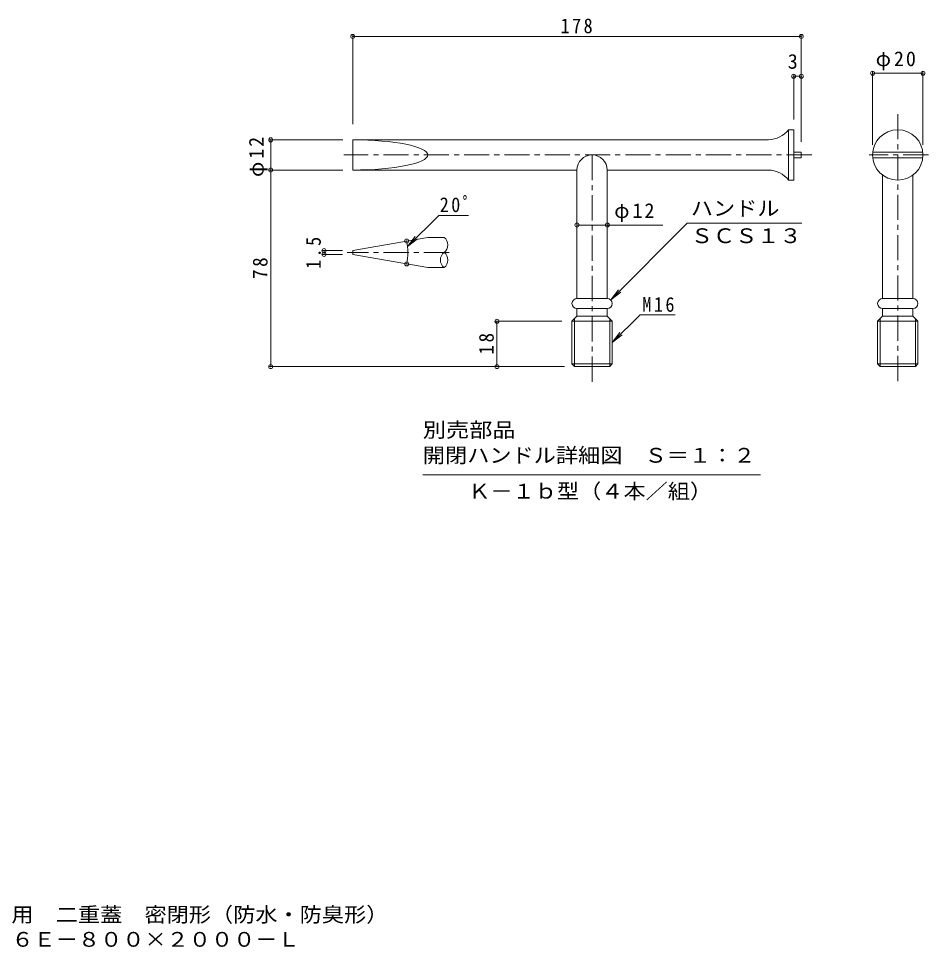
# Model space of a CAD drawing. Units: millimetres at full size. Extents: x -751 to 782, y -550 to 532.
# Drawn here: x 340.2 to 701.3, y -550.1 to -181.1 of the extents above; entities that cross this region are included whole.
import ezdxf
from ezdxf.enums import TextEntityAlignment as Align

# ---------------------------------------------------------------- set-up
doc = ezdxf.new("R2010")
doc.units = ezdxf.units.MM
doc.header["$LTSCALE"] = 2
doc.header["$PDMODE"] = 32
doc.header["$PDSIZE"] = 1.6
doc.linetypes.add('CHAIN1', pattern=[8, 5, -1, 1, -1])
for name, color, linetype, lineweight in [('D-5', 7, 'Continuous', 9), ('D-F', 7, 'Continuous', 9), ('F-5_F-5ﾚｲﾔ', 7, 'Continuous', 9)]:
    doc.layers.add(name, color=color, linetype=linetype, lineweight=lineweight)
doc.styles.add('ＭＳ ゴシック', font='')
doc.styles.get('ＭＳ ゴシック').set_extended_font_data('MS Gothic')

msp = doc.modelspace()

# ---------------------------------------------------------------- linework, layer by layer
at = {"layer": 'D-5', "color": 3, "linetype": 'CHAIN1'}
for p, q in [((689.15, -218.974), (689.15, -326.405)), ((655.037, -235.19), (469.346, -235.19)), ((567.845, -235.19), (567.845, -326.405)), ((701.304, -235.19), (677.753, -235.19)), ((511.114, -273.899), (470.629, -273.899))]:
    msp.add_line(p, q, dxfattribs=at)
at = {"layer": 'D-5', "color": 3}
for p, q in [((645.845, -225.19), (645.845, -245.19)), ((647.845, -225.19), (645.845, -225.19)), ((647.845, -225.19), (647.845, -245.19)), ((650.845, -234.04), (647.845, -234.04)), ((650.845, -234.04), (650.845, -236.34)), ((679.216, -234.04), (699.084, -234.04)), ((650.845, -236.34), (647.845, -236.34)), ((679.216, -236.34), (699.084, -236.34)), ((573.845, -241.19), (637.844, -241.19)), ((573.845, -241.19), (573.845, -292.19)), ((683.15, -243.19), (683.15, -292.19)), ((695.15, -243.19), (695.15, -292.19)), ((647.845, -245.19), (645.845, -245.19)), ((509.114, -267.899), (502.619, -267.899)), ((472.845, -273.149), (472.845, -274.649)), ((502.619, -279.899), (509.114, -279.899)), ((683.15, -292.19), (695.15, -292.19)), ((561.845, -296.19), (561.845, -299.19)), ((683.15, -296.19), (695.15, -296.19)), ((683.15, -296.19), (683.15, -299.19)), ((695.15, -296.19), (695.15, -299.19)), ((559.845, -301.19), (561.845, -299.19)), ((559.845, -301.19), (559.845, -318.136)), ((560.845, -319.19), (560.845, -300.19)), ((561.845, -299.19), (573.845, -299.19)), ((575.845, -301.19), (573.845, -299.19)), ((574.845, -300.19), (574.845, -319.19)), ((681.15, -301.19), (683.15, -299.19)), ((681.15, -301.19), (681.15, -318.136)), ((682.15, -319.19), (682.15, -300.19)), ((683.15, -299.19), (695.15, -299.19)), ((697.15, -301.19), (695.15, -299.19)), ((696.15, -300.19), (696.15, -319.19)), ((559.845, -318.136), (575.845, -318.136)), ((559.845, -318.136), (560.845, -319.19)), ((574.845, -319.19), (560.845, -319.19)), ((574.845, -319.19), (575.845, -318.136)), ((681.15, -318.136), (697.15, -318.136)), ((681.15, -318.136), (682.15, -319.19)), ((696.15, -319.19), (682.15, -319.19)), ((696.15, -319.19), (697.15, -318.136))]:
    msp.add_line(p, q, dxfattribs=at)
at = {"layer": 'D-5'}
for p, q in [((573.845, -263.019), (595.861, -263.019)), ((605.634, -262.307), (651.009, -262.307)), ((575.211, -292.729), (579.178, -289.686)), ((586.87, -298.637), (600.813, -298.637)), ((575.845, -309.663), (579.812, -306.619)), ((500.67, -362.095), (634.67, -362.095))]:
    msp.add_line(p, q, dxfattribs=at)
at = {"layer": 'D-5', "color": 3}
for points in [[(637.845, -229.19), (472.845, -229.19), (472.845, -241.19), (561.845, -241.19)], [(561.845, -241.19), (561.845, -292.19), (573.845, -292.19)], [(561.845, -296.19), (573.845, -296.19), (573.845, -299.19)], [(559.845, -301.19), (575.845, -301.19), (575.845, -318.136)], [(681.15, -301.19), (697.15, -301.19), (697.15, -318.136)]]:
    msp.add_lwpolyline(points, dxfattribs=at)
at = {"layer": 'D-5'}
for points in [[(605.634, -262.307), (575.211, -292.729), (578.255, -288.763)], [(586.87, -298.637), (575.845, -309.663), (578.889, -305.696)]]:
    msp.add_lwpolyline(points, dxfattribs=at)
at = {"layer": 'D-5', "color": 3}
msp.add_circle((689.15, -235.19), 10, dxfattribs=at)
for centre, radius, start, end in [((637.481, -218.462), 10.734, 271.94333, 321.18758), ((567.845, -241.19), 6, 0, 180), ((637.481, -251.918), 10.734, 38.81242, 88.06058), ((506.864, -270.899), 3.75, 306.87005, 53.12995), ((511.364, -276.899), 3.75, 126.87005, 233.12995), ((506.864, -276.899), 3.75, 306.87005, 53.12995), ((561.845, -294.19), 2, 90, 270), ((573.845, -294.19), 2, 270, 90), ((683.15, -294.19), 2, 90, 270), ((695.15, -294.19), 2, 270, 90)]:
    msp.add_arc(centre, radius, start, end, dxfattribs=at)
msp.add_ellipse((472.845, -235.19), major_axis=(29.774, 0), ratio=0.201518, start_param=4.712389, end_param=7.8539816, dxfattribs=at)
at = {"layer": 'D-F'}
for p, q in [((472.845, -187.568), (472.845, -223.037)), ((472.845, -188.168), (650.845, -188.168)), ((650.845, -187.568), (650.845, -230.04)), ((679.15, -202.149), (679.15, -231.19)), ((679.15, -202.749), (699.15, -202.749)), ((699.15, -202.149), (699.15, -231.19)), ((647.845, -203.349), (647.845, -221.19)), ((650.845, -203.949), (647.845, -203.949)), ((439.704, -229.19), (468.918, -229.19)), ((440.304, -229.19), (440.304, -319.19)), ((439.704, -241.19), (468.918, -241.19)), ((506.953, -259.166), (518.823, -259.166)), ((561.845, -263.019), (573.845, -263.019)), ((494.577, -271.542), (498.544, -268.498)), ((460.85, -273.149), (468.845, -273.149)), ((460.85, -274.649), (468.845, -274.649)), ((461.45, -274.649), (461.45, -273.149)), ((529.484, -301.19), (555.845, -301.19)), ((530.084, -319.19), (530.084, -301.19)), ((439.704, -319.19), (556.845, -319.19))]:
    msp.add_line(p, q, dxfattribs=at)
at = {"layer": 'D-F', "color": 3}
for p, q in [((472.845, -273.149), (502.619, -267.899)), ((472.845, -274.649), (502.619, -279.899))]:
    msp.add_line(p, q, dxfattribs=at)
at = {"layer": 'D-F'}
msp.add_lwpolyline([(506.953, -259.166), (494.577, -271.542), (497.621, -267.575)], dxfattribs=at)
msp.add_arc((468.591, -273.899), 26.093, 350, 10, dxfattribs=at)
for p in [(472.845, -188.168), (650.845, -188.168), (679.15, -202.749), (699.15, -202.749), (647.845, -203.949), (650.845, -203.949), (440.304, -229.19), (440.304, -241.19), (561.845, -263.019), (573.845, -263.019), (494.287, -269.368), (461.45, -273.149), (461.45, -274.649), (494.287, -278.43), (530.084, -301.19), (440.304, -319.19), (530.084, -319.19)]:
    msp.add_point(p, dxfattribs=at)

# ---------------------------------------------------------------- texts
at = {"layer": 'D-5', "color": 2, "style": 'ＭＳ ゴシック'}
for s, width, p in [('ハンドル', 1.1, (607.009, -261.043)), ('ＳＣＳ１３', 1.1, (607.009, -271.947)), ('別売部品', 1.15, (500.67, -348.995)), ('開閉ハンドル詳細図\u3000Ｓ＝１：２', 1.1, (500.67, -359.095)), ('Ｋ－１ｂ型（４本／組）', 1.1, (518.67, -373.339))]:
    msp.add_text(s, height=5.865, dxfattribs=dict(at, width=width)).set_placement(p, align=Align.BOTTOM_LEFT)
at = {"layer": 'D-5', "color": 2, "insert": (587.813, -297.544), "char_height": 5.865, "attachment_point": 7, "style": 'ＭＳ ゴシック'}
msp.add_mtext('\\T1.27;\\W0.9;M16', dxfattribs=at)
at = {"layer": 'D-F', "color": 2, "style": 'ＭＳ ゴシック'}
msp.add_text('3', height=5.865, dxfattribs=at).set_placement((645.474, -202.749), align=Align.BOTTOM_LEFT)
at = {"layer": 'D-F', "color": 2, "char_height": 5.865, "attachment_point": 7, "style": 'ＭＳ ゴシック'}
for s, insert in [('\\T1.27;\\W0.9;178', (555.345, -186.968)), ('\\T1.19;φ20', (680.4, -201.549)), ('\\T1.27;\\W0.9;20ﾟ', (507.374, -257.962)), ('\\T1.19;φ12', (576.632, -261.819))]:
    msp.add_mtext(s, dxfattribs=dict(at, insert=insert))
at = {"layer": 'D-F', "color": 2, "char_height": 5.865, "attachment_point": 7, "rotation": 90, "style": 'ＭＳ ゴシック'}
for s, insert in [('\\T1.19;φ12', (439.104, -243.94)), ('\\T1.27;\\W0.9;1.5', (460.25, -280.399)), ('\\T1.27;\\W0.95;78', (439.104, -284.44)), ('\\T1.27;\\W0.95;18', (528.884, -314.44))]:
    msp.add_mtext(s, dxfattribs=dict(at, insert=insert))
at = {"layer": 'F-5_F-5ﾚｲﾔ', "color": 2, "style": 'ＭＳ ゴシック', "width": 1.1}
for s, p in [('１時間遮炎\u3000充填用（充填深さ：３０ｍｍ）\u3000屋内用\u3000二重蓋\u3000密閉形（防水・防臭形）', (135, -541.365)), ('スチール製\u3000ステンレス目地\u3000マシンハッチ\u3000Ｗ－６Ｅ－８００×２０００－Ｌ', (135, -551.206))]:
    msp.add_text(s, height=5.865, dxfattribs=at).set_placement(p, align=Align.BOTTOM_LEFT)

doc.saveas('drawing.dxf')
